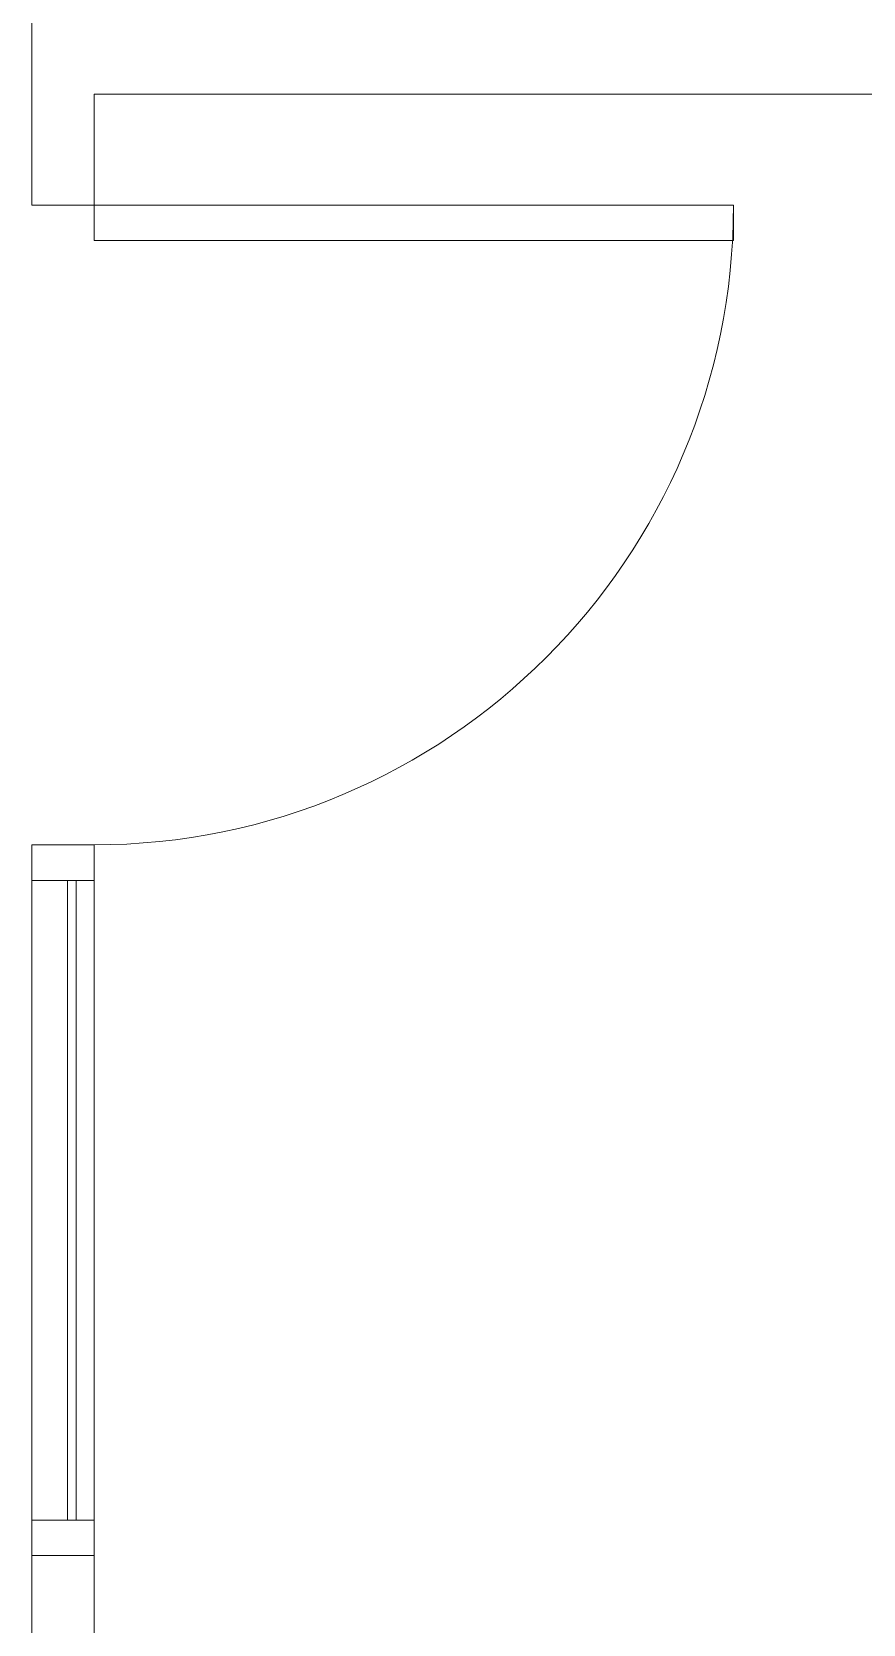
# Model space of a CAD drawing. Header units: inches. Extents: x 1 to 4637, y -664 to 702.
# Drawn here: x 2126.3 to 2173.1, y 376.4 to 466 of the extents above; entities that cross this region are included whole.
import ezdxf

# ---------------------------------------------------------------- set-up
doc = ezdxf.new("R2010")
doc.units = ezdxf.units.IN
doc.header["$MEASUREMENT"] = 0
for name, color, linetype, lineweight in [('A-DOOR', 31, 'Continuous', 9), ('A-DOOR-FRAM', 31, 'Continuous', 9), ('A-GLAZ', 151, 'Continuous', 9), ('I-WALL', 2, 'Continuous', 9)]:
    doc.layers.add(name, color=color, linetype=linetype, lineweight=lineweight)

# ---------------------------------------------------------------- blocks, each defined once
blk = doc.blocks.new('Single-Flush - With Sidelight - 36_ x 96_-2457194-New Construction - Tel_Data_Elec Plan')
at = {"layer": 'A-DOOR', "color": 250, "lineweight": 20}
for p, q in [((-16, 37.75), (-18, 37.75)), ((-18, 1.75), (-18, 37.75)), ((-16, 37.75), (-16, 1.75)), ((-16, 1.75), (-18, 1.75))]:
    blk.add_line(p, q, dxfattribs=at)
at = {"layer": 'A-DOOR'}
blk.add_arc((-18, 1.75), 36, 360, 90, dxfattribs=at)
at = {"layer": 'A-DOOR-FRAM', "color": 250, "lineweight": 20}
blk.add_line((58, -1.75), (58, 1.75), dxfattribs=at)
at = {"layer": 'A-GLAZ', "color": 250, "lineweight": 20}
for p, q in [((56, 0.75), (20, 0.75)), ((20, 0.75), (20, 0.25)), ((20, 0.25), (56, 0.25)), ((56, 0.25), (56, 0.75))]:
    blk.add_line(p, q, dxfattribs=at)

msp = doc.modelspace()

# ---------------------------------------------------------------- linework, layer by layer
at = {"layer": 'I-WALL', "color": 250, "lineweight": 20}
for p, q in [((2126.286, 472.272), (2126.286, 456.272)), ((2129.786, 462.522), (2246.286, 462.522)), ((2129.786, 456.272), (2129.786, 462.522)), ((2126.286, 456.272), (2129.786, 456.272)), ((2126.286, 420.272), (2126.286, 418.272)), ((2129.786, 420.272), (2126.286, 420.272)), ((2129.786, 418.272), (2129.786, 420.272)), ((2126.286, 418.272), (2129.786, 418.272)), ((2126.286, 382.272), (2126.286, 257.397)), ((2129.786, 382.272), (2126.286, 382.272)), ((2129.786, 318.022), (2129.786, 382.272))]:
    msp.add_line(p, q, dxfattribs=at)
at = {"layer": 'I-WALL', "lineweight": 13}
for p, q in [((2126.286, 382.272), (2126.286, 418.272)), ((2129.786, 418.272), (2129.786, 382.272))]:
    msp.add_line(p, q, dxfattribs=at)

# ---------------------------------------------------------------- block references
at = {"layer": 'A-DOOR', "lineweight": 13, "rotation": 269.9999999999996}
msp.add_blockref('Single-Flush - With Sidelight - 36_ x 96_-2457194-New Construction - Tel_Data_Elec Plan', (2128.036, 438.272), dxfattribs=at)

doc.saveas('drawing.dxf')
